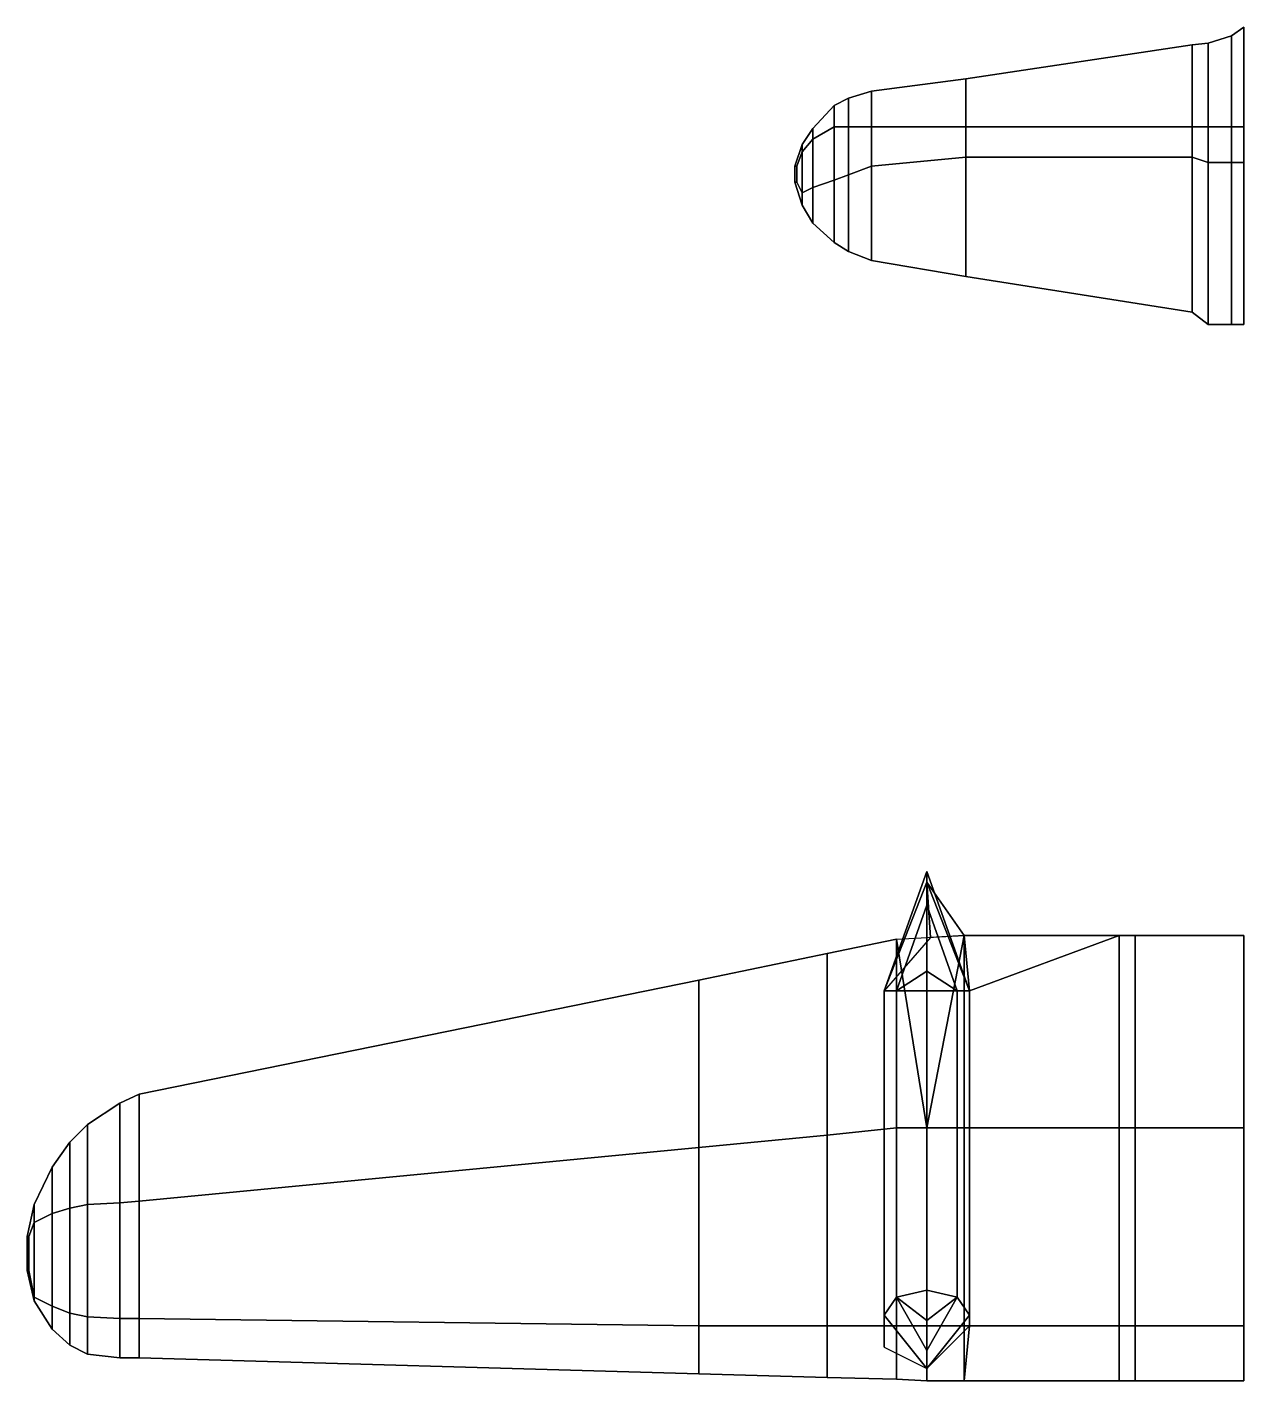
# Model space of a CAD drawing. Extents: x -6.83 to 0, y -2.67 to 4.93.
import ezdxf

# ---------------------------------------------------------------- set-up
doc = ezdxf.new("R2010")
doc.units = 0
doc.layers.add('W2', color=6, linetype='CONTINUOUS')

msp = doc.modelspace()

# ---------------------------------------------------------------- linework, layer by layer
at = {"layer": 'W2'}
for points in [[(-0.07, 4.88, 0.3), (-0.2, 4.84, 0.3), (-0.2, 4.37, 0.23), (-0.07, 4.37, 0.23)], [(-0.07, 4.37, 0.4), (-0.2, 4.37, 0.4), (-0.2, 4.84, 0.3), (-0.07, 4.88, 0.3)], [(0, 4.93, 0.3), (-0.07, 4.88, 0.3), (-0.07, 4.37, 0.23), (0, 4.37, 0.23)], [(0, 4.37, 0.4), (-0.07, 4.37, 0.4), (-0.07, 4.88, 0.3), (0, 4.93, 0.3)], [(-0.29, 4.83, 0.3), (-1.56, 4.64, 0.3), (-1.56, 4.37, 0.24), (-0.29, 4.37, 0.23)], [(-0.29, 4.37, 0.4), (-1.56, 4.37, 0.37), (-1.56, 4.64, 0.3), (-0.29, 4.83, 0.3)], [(-0.2, 4.84, 0.3), (-0.29, 4.83, 0.3), (-0.29, 4.37, 0.23), (-0.2, 4.37, 0.23)], [(-0.2, 4.37, 0.4), (-0.29, 4.37, 0.4), (-0.29, 4.83, 0.3), (-0.2, 4.84, 0.3)], [(-1.56, 4.64, 0.3), (-2.09, 4.57, 0.3), (-2.09, 4.37, 0.26), (-1.56, 4.37, 0.24)], [(-1.56, 4.37, 0.37), (-2.09, 4.37, 0.36), (-2.09, 4.57, 0.3), (-1.56, 4.64, 0.3)], [(-2.09, 4.57, 0.3), (-2.22, 4.53, 0.3), (-2.22, 4.37, 0.26), (-2.09, 4.37, 0.26)], [(-2.09, 4.37, 0.36), (-2.22, 4.37, 0.35), (-2.22, 4.53, 0.3), (-2.09, 4.57, 0.3)], [(-2.3, 4.49, 0.3), (-2.42, 4.36, 0.3), (-2.42, 4.3, 0.28), (-2.3, 4.37, 0.27)], [(-2.3, 4.37, 0.35), (-2.42, 4.3, 0.34), (-2.42, 4.36, 0.3), (-2.3, 4.49, 0.3)], [(-2.22, 4.53, 0.3), (-2.3, 4.49, 0.3), (-2.3, 4.37, 0.27), (-2.22, 4.37, 0.26)], [(-2.22, 4.37, 0.35), (-2.3, 4.37, 0.35), (-2.3, 4.49, 0.3), (-2.22, 4.53, 0.3)], [(-2.42, 4.36, 0.3), (-2.48, 4.27, 0.3), (-2.48, 4.23, 0.28), (-2.42, 4.3, 0.28)], [(-2.42, 4.3, 0.34), (-2.48, 4.23, 0.33), (-2.48, 4.27, 0.3), (-2.42, 4.36, 0.3)], [(-2.3, 4.37, 0.27), (-2.42, 4.3, 0.28), (-2.42, 4.03, 0.28), (-2.3, 4.07, 0.27)], [(-2.42, 4.03, 0.34), (-2.42, 4.3, 0.34), (-2.3, 4.37, 0.35), (-2.3, 4.07, 0.35)], [(-2.22, 4.37, 0.26), (-2.3, 4.37, 0.27), (-2.3, 4.07, 0.27), (-2.22, 4.1, 0.26)], [(-2.3, 4.07, 0.35), (-2.3, 4.37, 0.35), (-2.22, 4.37, 0.35), (-2.22, 4.1, 0.35)], [(-2.09, 4.37, 0.26), (-2.22, 4.37, 0.26), (-2.22, 4.1, 0.26), (-2.09, 4.15, 0.26)], [(-2.22, 4.1, 0.35), (-2.22, 4.37, 0.35), (-2.09, 4.37, 0.36), (-2.09, 4.15, 0.36)], [(-1.56, 4.37, 0.24), (-2.09, 4.37, 0.26), (-2.09, 4.15, 0.26), (-1.56, 4.2, 0.24)], [(-2.09, 4.15, 0.36), (-2.09, 4.37, 0.36), (-1.56, 4.37, 0.37), (-1.56, 4.2, 0.37)], [(-0.29, 4.37, 0.23), (-1.56, 4.37, 0.24), (-1.56, 4.2, 0.24), (-0.29, 4.2, 0.23)], [(-1.56, 4.2, 0.37), (-1.56, 4.37, 0.37), (-0.29, 4.37, 0.4), (-0.29, 4.2, 0.4)], [(-0.2, 4.37, 0.23), (-0.29, 4.37, 0.23), (-0.29, 4.2, 0.23), (-0.2, 4.17, 0.23)], [(-0.29, 4.2, 0.4), (-0.29, 4.37, 0.4), (-0.2, 4.37, 0.4), (-0.2, 4.17, 0.4)], [(-0.07, 4.37, 0.23), (-0.2, 4.37, 0.23), (-0.2, 4.17, 0.23), (-0.07, 4.17, 0.23)], [(-0.2, 4.17, 0.4), (-0.2, 4.37, 0.4), (-0.07, 4.37, 0.4), (-0.07, 4.17, 0.4)], [(0, 4.37, 0.23), (-0.07, 4.37, 0.23), (-0.07, 4.17, 0.23), (0, 4.17, 0.23)], [(-0.07, 4.17, 0.4), (-0.07, 4.37, 0.4), (0, 4.37, 0.4), (0, 4.17, 0.4)], [(-2.48, 4.27, 0.3), (-2.52, 4.15, 0.3), (-2.51, 4.15, 0.29), (-2.48, 4.23, 0.28)], [(-2.48, 4.23, 0.33), (-2.51, 4.15, 0.32), (-2.52, 4.15, 0.3), (-2.48, 4.27, 0.3)], [(-2.42, 4.3, 0.28), (-2.48, 4.23, 0.28), (-2.48, 4, 0.28), (-2.42, 4.03, 0.28)], [(-2.48, 4, 0.33), (-2.48, 4.23, 0.33), (-2.42, 4.3, 0.34), (-2.42, 4.03, 0.34)], [(-2.48, 4.23, 0.28), (-2.51, 4.15, 0.29), (-2.51, 4.06, 0.29), (-2.48, 4, 0.28)], [(-2.51, 4.06, 0.32), (-2.51, 4.15, 0.32), (-2.48, 4.23, 0.33), (-2.48, 4, 0.33)], [(-1.56, 4.2, 0.24), (-2.09, 4.15, 0.26), (-2.09, 3.62, 0.3), (-1.56, 3.53, 0.3)], [(-1.56, 3.53, 0.3), (-2.09, 3.62, 0.3), (-2.09, 4.15, 0.36), (-1.56, 4.2, 0.37)], [(-0.29, 4.2, 0.23), (-1.56, 4.2, 0.24), (-1.56, 3.53, 0.3), (-0.29, 3.33, 0.3)], [(-0.29, 3.33, 0.3), (-1.56, 3.53, 0.3), (-1.56, 4.2, 0.37), (-0.29, 4.2, 0.4)], [(-0.2, 4.17, 0.23), (-0.29, 4.2, 0.23), (-0.29, 3.33, 0.3), (-0.2, 3.26, 0.3)], [(-0.2, 3.26, 0.3), (-0.29, 3.33, 0.3), (-0.29, 4.2, 0.4), (-0.2, 4.17, 0.4)], [(-2.51, 4.06, 0.29), (-2.51, 4.15, 0.29), (-2.52, 4.15, 0.3), (-2.52, 4.06, 0.3)], [(-2.52, 4.06, 0.3), (-2.52, 4.15, 0.3), (-2.51, 4.15, 0.32), (-2.51, 4.06, 0.32)], [(-2.09, 4.15, 0.26), (-2.22, 4.1, 0.26), (-2.22, 3.67, 0.3), (-2.09, 3.62, 0.3)], [(-2.09, 3.62, 0.3), (-2.22, 3.67, 0.3), (-2.22, 4.1, 0.35), (-2.09, 4.15, 0.36)], [(-0.07, 4.17, 0.23), (-0.2, 4.17, 0.23), (-0.2, 3.26, 0.3), (-0.07, 3.26, 0.3)], [(-0.07, 3.26, 0.3), (-0.2, 3.26, 0.3), (-0.2, 4.17, 0.4), (-0.07, 4.17, 0.4)], [(0, 4.17, 0.23), (-0.07, 4.17, 0.23), (-0.07, 3.26, 0.3), (0, 3.26, 0.3)], [(0, 3.26, 0.3), (-0.07, 3.26, 0.3), (-0.07, 4.17, 0.4), (0, 4.17, 0.4)], [(-2.48, 4, 0.28), (-2.51, 4.06, 0.29), (-2.52, 4.06, 0.3), (-2.48, 3.93, 0.3)], [(-2.48, 3.93, 0.3), (-2.52, 4.06, 0.3), (-2.51, 4.06, 0.32), (-2.48, 4, 0.33)], [(-2.42, 4.03, 0.28), (-2.48, 4, 0.28), (-2.48, 3.93, 0.3), (-2.42, 3.83, 0.3)], [(-2.42, 3.83, 0.3), (-2.48, 3.93, 0.3), (-2.48, 4, 0.33), (-2.42, 4.03, 0.34)], [(-2.3, 4.07, 0.27), (-2.42, 4.03, 0.28), (-2.42, 3.83, 0.3), (-2.3, 3.72, 0.3)], [(-2.3, 3.72, 0.3), (-2.42, 3.83, 0.3), (-2.42, 4.03, 0.34), (-2.3, 4.07, 0.35)], [(-2.22, 4.1, 0.26), (-2.3, 4.07, 0.27), (-2.3, 3.72, 0.3), (-2.22, 3.67, 0.3)], [(-2.22, 3.67, 0.3), (-2.3, 3.72, 0.3), (-2.3, 4.07, 0.35), (-2.22, 4.1, 0.35)], [(-1.78, 0.19, -0.42), (-1.78, 0.19, -0.21), (-2.02, -0.48, -0.14), (-2.02, -0.48, -0.41)], [(-1.78, 0, -0.53), (-1.78, 0.19, -0.42), (-2.02, -0.48, -0.41), (-1.9497, -0.48, -0.5797)], [(-1.78, 0.19, -0.21), (-1.78, 0.13, -0.18), (-1.78, 0.13, -0.18), (-2.02, -0.48, -0.14)], [(-1.78, 0.19, -0.21), (-1.78, 0.19, -0.42), (-1.54, -0.48, -0.41), (-1.54, -0.48, -0.156)], [(-1.78, 0.19, -0.42), (-1.78, 0, -0.53), (-1.6103, -0.48, -0.5797), (-1.54, -0.48, -0.41)], [(-1.78, 0.13, -0.18), (-1.78, 0.19, -0.21), (-1.54, -0.48, -0.156), (-1.78, 0.13, -0.18)], [(-1.78, 0.13, -0.18), (-1.76, -0.18, -0.09), (-1.76, -0.18, -0.09), (-2.02, -0.48, -0.14)], [(-1.76, -0.18, -0.09), (-1.78, 0.13, -0.18), (-1.57, -0.17, -0.09), (-1.76, -0.18, -0.09)], [(-1.57, -0.17, -0.09), (-1.78, 0.13, -0.18), (-1.54, -0.48, -0.156), (-1.57, -0.17, -0.09)], [(-1.78, 0, -0.53), (-1.9497, -0.48, -0.5797), (-1.9497, -0.48, -0.5797), (-1.78, -0.37, -0.63)], [(-1.78, 0, -0.53), (-1.78, -0.37, -0.63), (-1.78, -0.37, -0.63), (-1.6103, -0.48, -0.5797)], [(-1.95, -1.25, 0.15), (-2.34, -1.29, 0.19), (-2.34, -0.27, -0.04), (-1.95, -0.19, -0.09)], [(-1.95, -0.19, -0.09), (-2.34, -0.27, -0.04), (-2.34, -1.29, -0.26), (-1.95, -1.25, -0.32)], [(-1.78, -1.25, 0.15), (-1.95, -0.19, -0.09), (-1.95, -0.19, -0.09), (-1.57, -0.17, -0.09)], [(-1.95, -1.25, 0.15), (-1.95, -0.19, -0.09), (-1.95, -0.19, -0.09), (-1.78, -1.25, 0.15)], [(-1.78, -1.25, 0.15), (-1.57, -0.17, -0.09), (-1.57, -0.17, -0.09), (-1.57, -1.25, 0.15)], [(-0.7, -1.25, 0.15), (-1.57, -1.25, 0.15), (-1.57, -0.17, -0.09), (-0.7, -0.17, -0.09)], [(-0.7, -0.17, -0.09), (-1.57, -0.17, -0.09), (-1.54, -0.48, -0.156), (-0.7, -0.17, -0.09)], [(-0.7, -0.17, -0.09), (-1.54, -0.48, -0.156), (-1.54, -1.25, -0.32), (-0.7, -1.25, -0.32)], [(-0.61, -1.25, 0.15), (-0.7, -1.25, 0.15), (-0.7, -0.17, -0.09), (-0.61, -0.17, -0.09)], [(-0.61, -0.17, -0.09), (-0.7, -0.17, -0.09), (-0.7, -1.25, -0.32), (-0.61, -1.25, -0.32)], [(0, -1.25, 0.15), (-0.61, -1.25, 0.15), (-0.61, -0.17, -0.09), (0, -0.17, -0.09)], [(0, -0.17, -0.09), (-0.61, -0.17, -0.09), (-0.61, -1.25, -0.32), (0, -1.25, -0.32)], [(-2.34, -1.29, 0.19), (-3.06, -1.36, 0.26), (-3.06, -0.42, 0.04), (-2.34, -0.27, -0.04)], [(-2.34, -0.27, -0.04), (-3.06, -0.42, 0.04), (-3.06, -1.36, -0.14), (-2.34, -1.29, -0.26)], [(-1.78, -0.37, -0.63), (-1.9497, -0.48, -0.5797), (-1.9497, -0.48, -0.5797), (-1.78, -0.48, -0.65)], [(-1.78, -0.37, -0.63), (-1.78, -0.48, -0.65), (-1.78, -0.48, -0.65), (-1.6103, -0.48, -0.5797)], [(-3.06, -0.42, 0.04), (-6.2, -1.06, 0.45), (-6.2, -1.66, 0.36), (-3.06, -1.36, -0.14)], [(-3.06, -1.36, 0.26), (-6.2, -1.66, 0.54), (-6.2, -1.06, 0.45), (-3.06, -0.42, 0.04)], [(-2.02, -0.48, -0.41), (-2.02, -0.48, -0.14), (-2.02, -2.48, -0.14), (-2.02, -2.3, -0.41)], [(-1.9497, -0.48, -0.5797), (-2.02, -0.48, -0.41), (-2.02, -2.3, -0.41), (-1.9497, -2.2, -0.5797)], [(-1.78, -0.48, -0.65), (-1.9497, -0.48, -0.5797), (-1.9497, -2.2, -0.5797), (-1.78, -2.16, -0.65)], [(-1.6103, -0.48, -0.5797), (-1.78, -0.48, -0.65), (-1.78, -2.16, -0.65), (-1.6103, -2.2, -0.5797)], [(-1.54, -0.48, -0.41), (-1.6103, -0.48, -0.5797), (-1.6103, -2.2, -0.5797), (-1.54, -2.3, -0.41)], [(-1.54, -0.48, -0.156), (-1.54, -0.48, -0.41), (-1.54, -0.48, -0.41), (-1.54, -1.25, -0.32)], [(-1.54, -1.25, -0.32), (-1.54, -0.48, -0.41), (-1.54, -2.3, -0.41), (-1.54, -2.36, -0.32)], [(-6.2, -1.66, 0.54), (-6.31, -1.67, 0.55), (-6.31, -1.11, 0.46), (-6.2, -1.06, 0.45)], [(-6.2, -1.06, 0.45), (-6.31, -1.11, 0.46), (-6.31, -1.67, 0.38), (-6.2, -1.66, 0.36)], [(-6.31, -1.67, 0.55), (-6.49, -1.68, 0.56), (-6.49, -1.23, 0.49), (-6.31, -1.11, 0.46)], [(-6.31, -1.11, 0.46), (-6.49, -1.23, 0.49), (-6.49, -1.68, 0.41), (-6.31, -1.67, 0.38)], [(-6.49, -1.68, 0.56), (-6.59, -1.7, 0.56), (-6.59, -1.33, 0.51), (-6.49, -1.23, 0.49)], [(-6.49, -1.23, 0.49), (-6.59, -1.33, 0.51), (-6.59, -1.7, 0.44), (-6.49, -1.68, 0.41)], [(-2.34, -1.29, -0.26), (-3.06, -1.36, -0.14), (-3.06, -2.36, -0.14), (-2.34, -2.36, -0.26)], [(-3.06, -2.36, 0.26), (-3.06, -1.36, 0.26), (-2.34, -1.29, 0.19), (-2.34, -2.36, 0.19)], [(-1.95, -1.25, -0.32), (-2.34, -1.29, -0.26), (-2.34, -2.36, -0.26), (-1.95, -2.36, -0.32)], [(-2.34, -2.36, 0.19), (-2.34, -1.29, 0.19), (-1.95, -1.25, 0.15), (-1.95, -2.36, 0.15)], [(-1.78, -1.25, -0.32), (-1.95, -1.25, -0.32), (-1.95, -2.36, -0.32), (-1.78, -2.36, -0.32)], [(-1.95, -2.36, 0.15), (-1.95, -1.25, 0.15), (-1.78, -1.25, 0.15), (-1.78, -2.36, 0.15)], [(-1.78, -2.36, 0.15), (-1.78, -1.25, 0.15), (-1.57, -1.25, 0.15), (-1.57, -2.36, 0.15)], [(-1.57, -2.36, 0.15), (-1.57, -1.25, 0.15), (-0.7, -1.25, 0.15), (-0.7, -2.36, 0.15)], [(-0.7, -1.25, -0.32), (-1.54, -1.25, -0.32), (-1.54, -2.36, -0.32), (-0.7, -2.36, -0.32)], [(-0.61, -1.25, -0.32), (-0.7, -1.25, -0.32), (-0.7, -2.36, -0.32), (-0.61, -2.36, -0.32)], [(-0.7, -2.36, 0.15), (-0.7, -1.25, 0.15), (-0.61, -1.25, 0.15), (-0.61, -2.36, 0.15)], [(0, -1.25, -0.32), (-0.61, -1.25, -0.32), (-0.61, -2.36, -0.32), (0, -2.36, -0.32)], [(-0.61, -2.36, 0.15), (-0.61, -1.25, 0.15), (0, -1.25, 0.15), (0, -2.36, 0.15)], [(-6.59, -1.7, 0.56), (-6.69, -1.73, 0.56), (-6.69, -1.47, 0.52), (-6.59, -1.33, 0.51)], [(-6.59, -1.33, 0.51), (-6.69, -1.47, 0.52), (-6.69, -1.73, 0.47), (-6.59, -1.7, 0.44)], [(-3.06, -1.36, -0.14), (-6.2, -1.66, 0.36), (-6.2, -2.32, 0.36), (-3.06, -2.36, -0.14)], [(-6.2, -2.32, 0.54), (-6.2, -1.66, 0.54), (-3.06, -1.36, 0.26), (-3.06, -2.36, 0.26)], [(-6.69, -1.73, 0.56), (-6.79, -1.78, 0.56), (-6.79, -1.68, 0.53), (-6.69, -1.47, 0.52)], [(-6.69, -1.47, 0.52), (-6.79, -1.68, 0.53), (-6.79, -1.78, 0.5), (-6.69, -1.73, 0.47)], [(-6.31, -1.67, 0.38), (-6.49, -1.68, 0.41), (-6.49, -2.31, 0.41), (-6.31, -2.32, 0.38)], [(-6.49, -2.31, 0.56), (-6.49, -1.68, 0.56), (-6.31, -1.67, 0.55), (-6.31, -2.32, 0.55)], [(-6.31, -2.32, 0.55), (-6.31, -1.67, 0.55), (-6.2, -1.66, 0.54), (-6.2, -2.32, 0.54)], [(-6.2, -1.66, 0.36), (-6.31, -1.67, 0.38), (-6.31, -2.32, 0.38), (-6.2, -2.32, 0.36)], [(-6.79, -1.78, 0.56), (-6.82, -1.86, 0.55), (-6.83, -1.86, 0.53), (-6.79, -1.68, 0.53)], [(-6.79, -1.68, 0.53), (-6.83, -1.86, 0.53), (-6.82, -1.86, 0.51), (-6.79, -1.78, 0.5)], [(-6.69, -1.73, 0.47), (-6.79, -1.78, 0.5), (-6.79, -2.2, 0.5), (-6.69, -2.25, 0.47)], [(-6.79, -2.2, 0.56), (-6.79, -1.78, 0.56), (-6.69, -1.73, 0.56), (-6.69, -2.25, 0.56)], [(-6.59, -1.7, 0.44), (-6.69, -1.73, 0.47), (-6.69, -2.25, 0.47), (-6.59, -2.29, 0.44)], [(-6.69, -2.25, 0.56), (-6.69, -1.73, 0.56), (-6.59, -1.7, 0.56), (-6.59, -2.29, 0.56)], [(-6.49, -1.68, 0.41), (-6.59, -1.7, 0.44), (-6.59, -2.29, 0.44), (-6.49, -2.31, 0.41)], [(-6.59, -2.29, 0.56), (-6.59, -1.7, 0.56), (-6.49, -1.68, 0.56), (-6.49, -2.31, 0.56)], [(-6.79, -1.78, 0.5), (-6.82, -1.86, 0.51), (-6.82, -2.05, 0.51), (-6.79, -2.2, 0.5)], [(-6.82, -2.05, 0.55), (-6.82, -1.86, 0.55), (-6.79, -1.78, 0.56), (-6.79, -2.2, 0.56)], [(-6.83, -2.05, 0.53), (-6.83, -1.86, 0.53), (-6.82, -1.86, 0.55), (-6.82, -2.05, 0.55)], [(-6.82, -2.05, 0.51), (-6.82, -1.86, 0.51), (-6.83, -1.86, 0.53), (-6.83, -2.05, 0.53)], [(-6.79, -2.22, 0.53), (-6.83, -2.05, 0.53), (-6.82, -2.05, 0.55), (-6.79, -2.2, 0.56)], [(-6.79, -2.2, 0.5), (-6.82, -2.05, 0.51), (-6.83, -2.05, 0.53), (-6.79, -2.22, 0.53)], [(-6.69, -2.38, 0.52), (-6.79, -2.22, 0.53), (-6.79, -2.2, 0.56), (-6.69, -2.25, 0.56)], [(-6.69, -2.25, 0.47), (-6.79, -2.2, 0.5), (-6.79, -2.22, 0.53), (-6.69, -2.38, 0.52)], [(-1.9497, -2.2, -0.5797), (-2.02, -2.3, -0.41), (-1.78, -2.6, -0.32), (-1.78, -2.5, -0.47)], [(-1.78, -2.16, -0.65), (-1.9497, -2.2, -0.5797), (-1.78, -2.33, -0.59)], [(-1.78, -2.33, -0.59), (-1.9497, -2.2, -0.5797), (-1.78, -2.5, -0.47)], [(-1.6103, -2.2, -0.5797), (-1.78, -2.16, -0.65), (-1.78, -2.33, -0.59)], [(-1.6103, -2.2, -0.5797), (-1.78, -2.33, -0.59), (-1.78, -2.5, -0.47)], [(-1.54, -2.3, -0.41), (-1.6103, -2.2, -0.5797), (-1.78, -2.5, -0.47), (-1.78, -2.6, -0.32)], [(-6.59, -2.47, 0.51), (-6.69, -2.38, 0.52), (-6.69, -2.25, 0.56), (-6.59, -2.29, 0.56)], [(-6.59, -2.29, 0.44), (-6.69, -2.25, 0.47), (-6.69, -2.38, 0.52), (-6.59, -2.47, 0.51)], [(-6.49, -2.52, 0.49), (-6.59, -2.47, 0.51), (-6.59, -2.29, 0.56), (-6.49, -2.31, 0.56)], [(-6.49, -2.31, 0.41), (-6.59, -2.29, 0.44), (-6.59, -2.47, 0.51), (-6.49, -2.52, 0.49)], [(-6.31, -2.54, 0.46), (-6.49, -2.52, 0.49), (-6.49, -2.31, 0.56), (-6.31, -2.32, 0.55)], [(-6.31, -2.32, 0.38), (-6.49, -2.31, 0.41), (-6.49, -2.52, 0.49), (-6.31, -2.54, 0.46)], [(-6.2, -2.54, 0.45), (-6.31, -2.54, 0.46), (-6.31, -2.32, 0.55), (-6.2, -2.32, 0.54)], [(-6.2, -2.32, 0.36), (-6.31, -2.32, 0.38), (-6.31, -2.54, 0.46), (-6.2, -2.54, 0.45)], [(-3.06, -2.36, -0.14), (-6.2, -2.32, 0.36), (-6.2, -2.54, 0.45), (-3.06, -2.63, 0.04)], [(-3.06, -2.63, 0.04), (-6.2, -2.54, 0.45), (-6.2, -2.32, 0.54), (-3.06, -2.36, 0.26)], [(-2.02, -2.3, -0.41), (-2.02, -2.48, -0.14), (-1.78, -2.6, -0.1419), (-1.78, -2.6, -0.32)], [(-1.54, -2.36, -0.32), (-1.54, -2.3, -0.41), (-1.78, -2.6, -0.32), (-1.78, -2.6, -0.1419)], [(-2.34, -2.65, -0.04), (-3.06, -2.63, 0.04), (-3.06, -2.36, 0.26), (-2.34, -2.36, 0.19)], [(-2.34, -2.36, -0.26), (-3.06, -2.36, -0.14), (-3.06, -2.63, 0.04), (-2.34, -2.65, -0.04)], [(-1.95, -2.66, -0.09), (-2.34, -2.65, -0.04), (-2.34, -2.36, 0.19), (-1.95, -2.36, 0.15)], [(-1.95, -2.36, -0.32), (-2.34, -2.36, -0.26), (-2.34, -2.65, -0.04), (-1.95, -2.66, -0.09)], [(-1.78, -2.67, -0.09), (-1.95, -2.66, -0.09), (-1.95, -2.36, 0.15), (-1.78, -2.36, 0.15)], [(-1.78, -2.36, -0.32), (-1.95, -2.36, -0.32), (-1.95, -2.66, -0.09), (-1.78, -2.67, -0.09)], [(-1.57, -2.67, -0.09), (-1.78, -2.67, -0.09), (-1.78, -2.36, 0.15), (-1.57, -2.36, 0.15)], [(-1.54, -2.36, -0.32), (-1.78, -2.6, -0.1419), (-1.78, -2.67, -0.09), (-1.57, -2.67, -0.09)], [(-0.7, -2.67, -0.09), (-1.57, -2.67, -0.09), (-1.57, -2.36, 0.15), (-0.7, -2.36, 0.15)], [(-0.7, -2.36, -0.32), (-1.54, -2.36, -0.32), (-1.57, -2.67, -0.09), (-0.7, -2.67, -0.09)], [(-0.61, -2.67, -0.09), (-0.7, -2.67, -0.09), (-0.7, -2.36, 0.15), (-0.61, -2.36, 0.15)], [(-0.61, -2.36, -0.32), (-0.7, -2.36, -0.32), (-0.7, -2.67, -0.09), (-0.61, -2.67, -0.09)], [(0, -2.67, -0.09), (-0.61, -2.67, -0.09), (-0.61, -2.36, 0.15), (0, -2.36, 0.15)], [(0, -2.36, -0.32), (-0.61, -2.36, -0.32), (-0.61, -2.67, -0.09), (0, -2.67, -0.09)]]:
    msp.add_3dface(points, dxfattribs=at)

doc.saveas('drawing.dxf')
